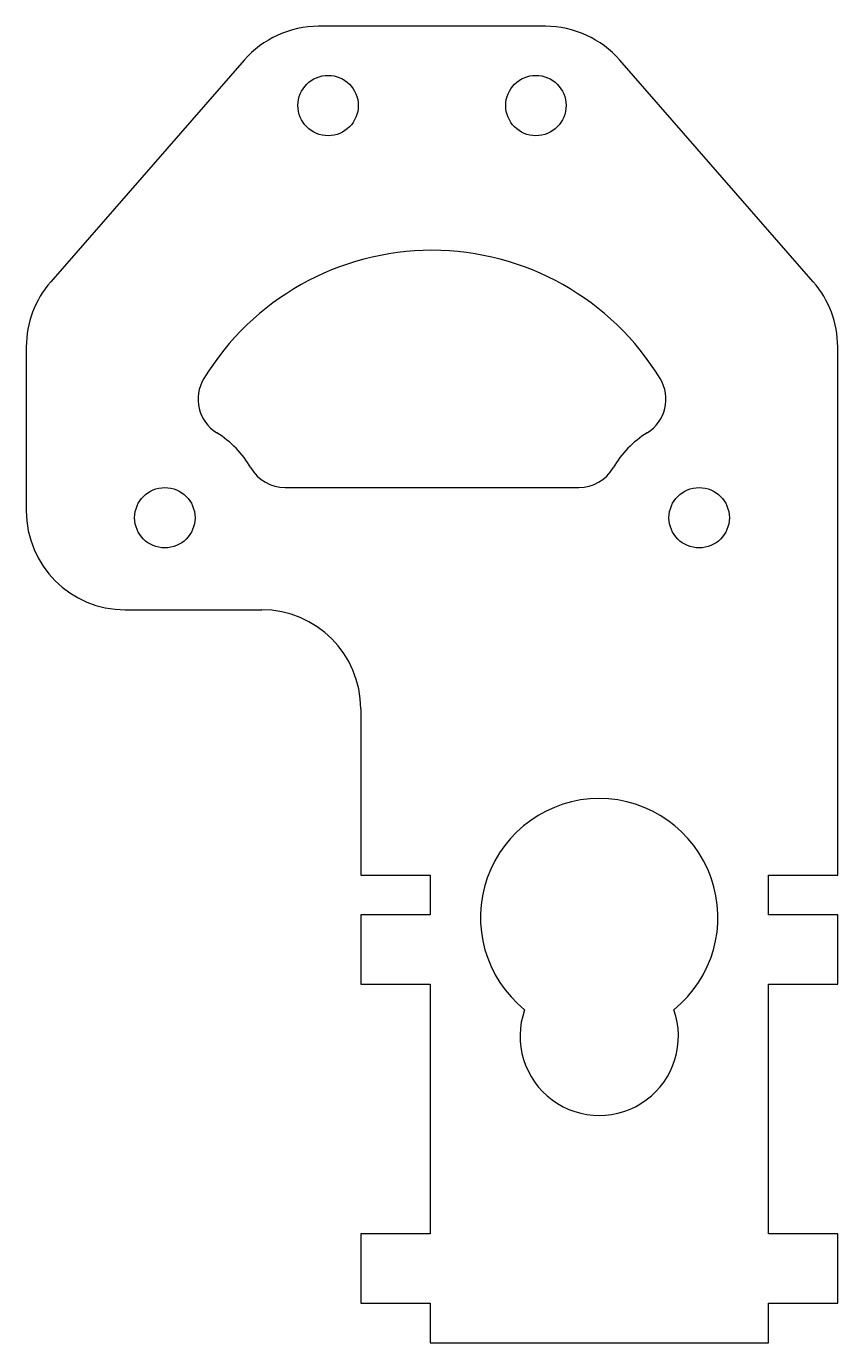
# Model space of a CAD drawing. Extents: x -20.5 to 20.5, y -37 to 29.5.
import ezdxf

# ---------------------------------------------------------------- set-up
doc = ezdxf.new("R2010")
doc.units = 0
doc.layers.get('0').update_dxf_attribs({"linetype": 'CONTINUOUS'})

msp = doc.modelspace()

# ---------------------------------------------------------------- linework, layer by layer
at = {"color": 7, "linetype": 'CONTINUOUS'}
for p, q in [((5.729, 29.459), (-5.729, 29.459)), ((-9.494, 27.749), (-19.266, 16.563)), ((19.266, 16.563), (9.494, 27.749)), ((-20.5, 13.274), (-20.5, 5)), ((20.5, -13.4), (20.5, 13.274)), ((-7.423, 6.175), (7.423, 6.175)), ((-15.5, 0), (-8.6, 0)), ((-3.6, -5), (-3.6, -13.4)), ((-3.6, -13.4), (-0.1, -13.4)), ((-0.1, -13.4), (-0.1, -15.4)), ((17, -15.4), (17, -13.4)), ((17, -13.4), (20.5, -13.4)), ((-0.1, -15.4), (-3.6, -15.4)), ((-3.6, -15.4), (-3.6, -18.9)), ((20.5, -15.4), (17, -15.4)), ((20.5, -18.9), (20.5, -15.4)), ((-3.6, -18.9), (-0.1, -18.9)), ((-0.1, -18.9), (-0.1, -31.5)), ((17, -31.5), (17, -18.9)), ((17, -18.9), (20.5, -18.9)), ((-0.1, -31.5), (-3.6, -31.5)), ((-3.6, -31.5), (-3.6, -35)), ((20.5, -31.5), (17, -31.5)), ((20.5, -35), (20.5, -31.5)), ((-3.6, -35), (-0.1, -35)), ((-0.1, -35), (-0.1, -37)), ((17, -37), (17, -35)), ((17, -35), (20.5, -35)), ((-0.1, -37), (17, -37))]:
    msp.add_line(p, q, dxfattribs=at)
for centre in [(-5.25, 25.459), (5.25, 25.459), (-13.5, 4.65), (13.5, 4.65)]:
    msp.add_circle(centre, 1.525, dxfattribs=at)
for centre, radius, start, end in [((-5.729, 24.459), 5, 90, 138.86049), ((5.729, 24.459), 5, 41.13951, 90), ((0, 4.65), 13.5, 31.35682, 148.64318), ((-15.5, 13.274), 5, 138.86049, 180), ((15.5, 13.274), 5, 0, 41.13951), ((-9.82, 10.634), 2, 148.64318, 238.41291), ((9.82, 10.634), 2, 301.58709, 31.35682), ((-13.5, 4.65), 5.025, 30.11779, 58.41291), ((13.5, 4.65), 5.025, 121.58709, 149.88221), ((-7.423, 8.175), 2, 210.11779, 270), ((7.423, 8.175), 2, 270, 329.88221), ((-15.5, 5), 5, 180, 270), ((-8.6, -5), 5, 0, 90), ((8.45, -15.528), 6, 308.94244, 231.05756), ((8.45, -21.528), 4, 160.52878, 19.47122)]:
    msp.add_arc(centre, radius, start, end, dxfattribs=at)

doc.saveas('drawing.dxf')
